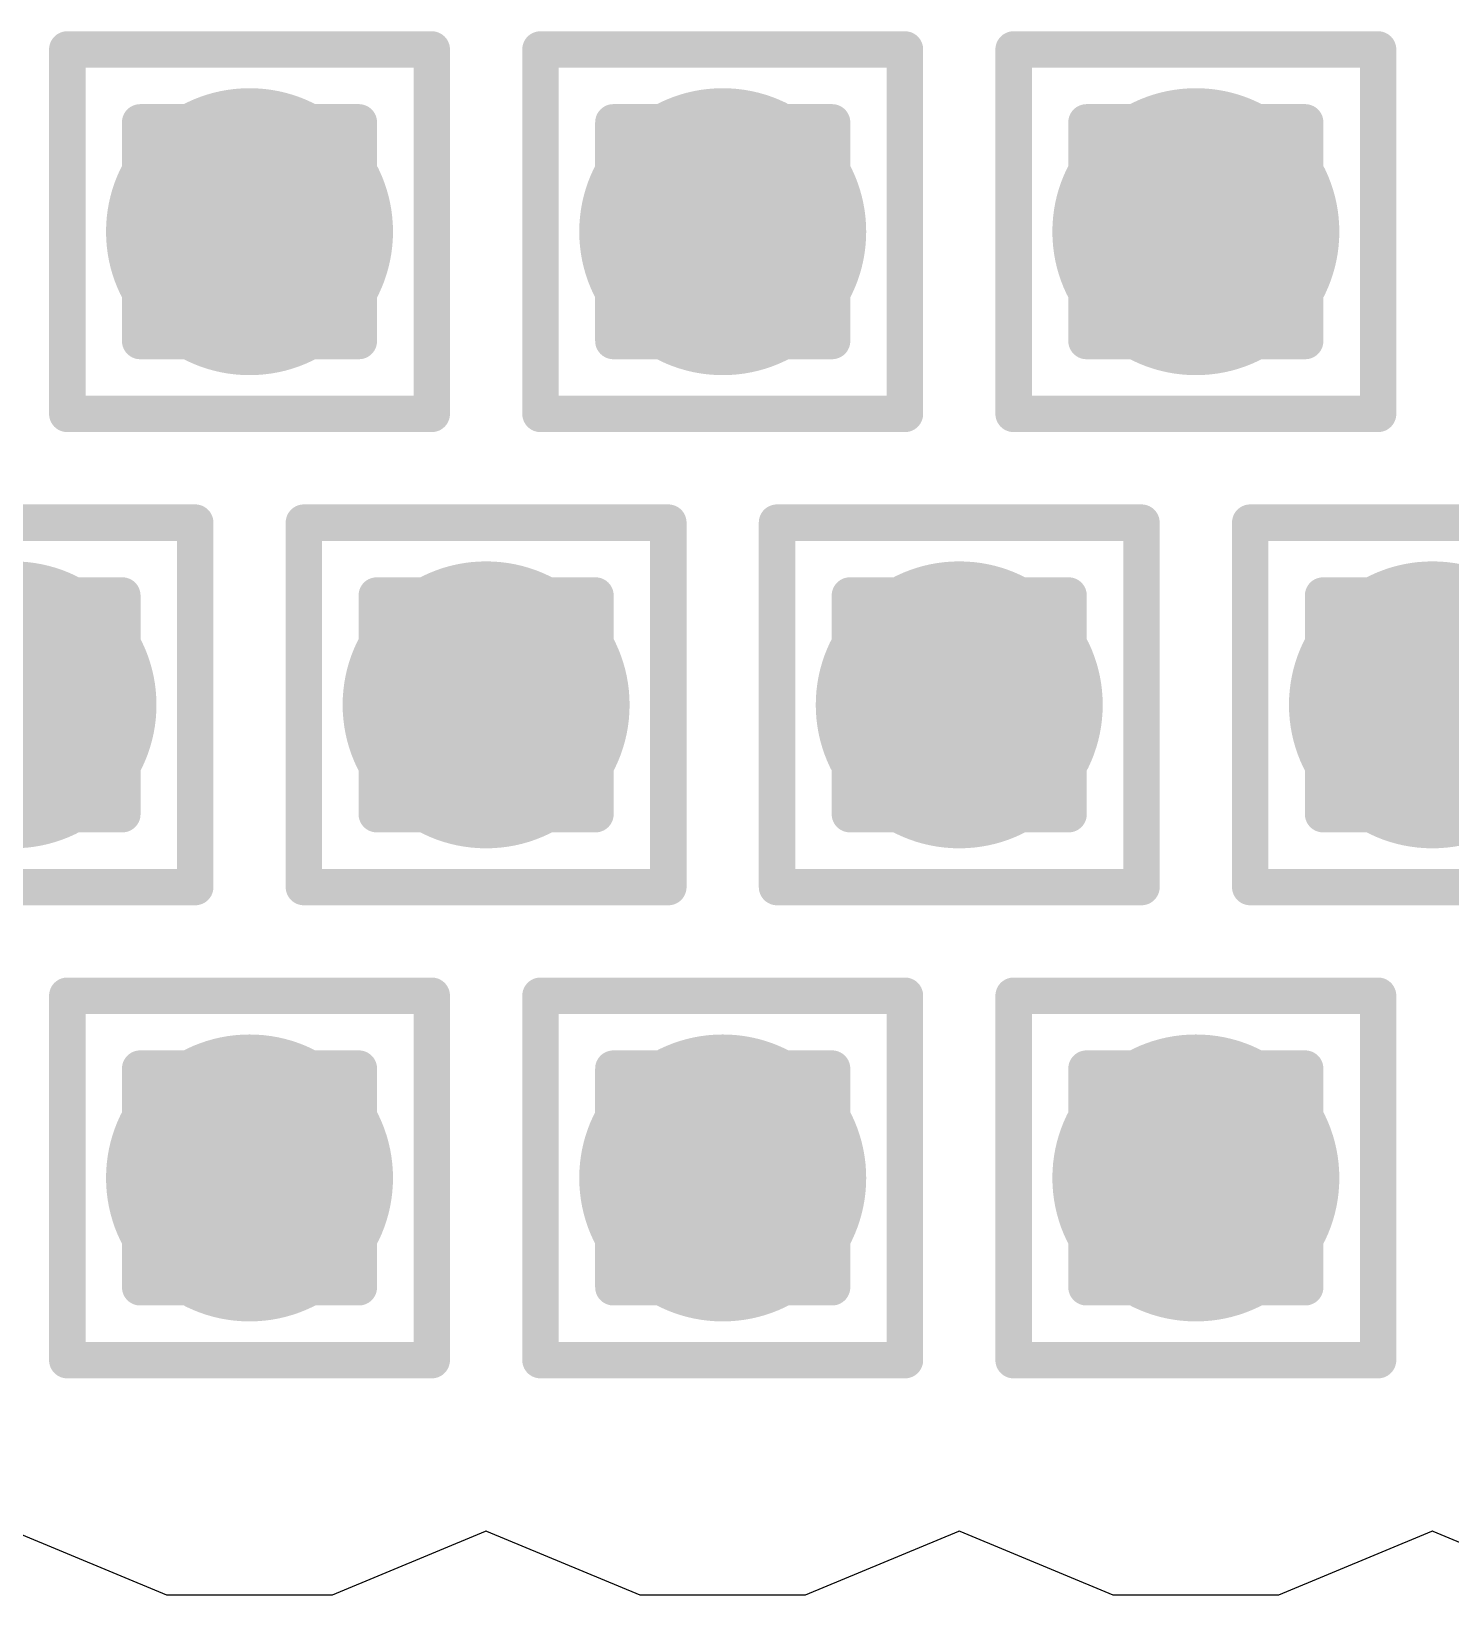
# Model space of a CAD drawing. Header units: inches. Extents: x -12 to 5357, y -8 to 5291.
# Drawn here: x 37.18 to 39.159, y 8.817 to 10.997 of the extents above; entities that cross this region are included whole.
import ezdxf

# ---------------------------------------------------------------- set-up
doc = ezdxf.new("R2010")
doc.units = ezdxf.units.IN
for name, color, linetype in [('Bottom Layer', 5, 'Continuous'), ('Drill Drawing', 1, 'Continuous'), ('Ground', 16, 'Continuous'), ('Power', 76, 'Continuous'), ('Top Layer', 1, 'Continuous'), ('Via Holes', 16, 'Continuous')]:
    doc.layers.add(name, color=color, linetype=linetype)

msp = doc.modelspace()

# ---------------------------------------------------------------- hatches: boundary and pattern name
at = {"layer": 'Bottom Layer'}
h = msp.add_hatch(color=5, dxfattribs=at)
edge = h.paths.add_edge_path()
edge.add_arc((37.4843, 10.7172), 0.2, 0, 360)
h = msp.add_hatch(color=5, dxfattribs=at)
edge = h.paths.add_edge_path()
edge.add_arc((38.1439, 10.7172), 0.2, 0, 360)
h = msp.add_hatch(color=5, dxfattribs=at)
edge = h.paths.add_edge_path()
edge.add_arc((38.8034, 10.7172), 0.2, 0, 360)
h = msp.add_hatch(color=5, dxfattribs=at)
edge = h.paths.add_edge_path()
edge.add_arc((37.1546, 10.0576), 0.2, 0, 360)
h = msp.add_hatch(color=5, dxfattribs=at)
edge = h.paths.add_edge_path()
edge.add_arc((37.8141, 10.0576), 0.2, 0, 360)
h = msp.add_hatch(color=5, dxfattribs=at)
edge = h.paths.add_edge_path()
edge.add_arc((38.4736, 10.0576), 0.2, 0, 360)
h = msp.add_hatch(color=5, dxfattribs=at)
edge = h.paths.add_edge_path()
edge.add_arc((39.1332, 10.0576), 0.2, 0, 360)
h = msp.add_hatch(color=5, dxfattribs=at)
edge = h.paths.add_edge_path()
edge.add_arc((37.4843, 9.3981), 0.2, 0, 360)
h = msp.add_hatch(color=5, dxfattribs=at)
edge = h.paths.add_edge_path()
edge.add_arc((38.1439, 9.3981), 0.2, 0, 360)
h = msp.add_hatch(color=5, dxfattribs=at)
edge = h.paths.add_edge_path()
edge.add_arc((38.8034, 9.3981), 0.2, 0, 360)
at = {"layer": 'Ground'}
h = msp.add_hatch(color=16, dxfattribs=at)
edge = h.paths.add_edge_path()
edge.add_arc((37.4843, 10.7172), 0.2, 0, 360)
h = msp.add_hatch(color=16, dxfattribs=at)
edge = h.paths.add_edge_path()
edge.add_arc((38.1439, 10.7172), 0.2, 0, 360)
h = msp.add_hatch(color=16, dxfattribs=at)
edge = h.paths.add_edge_path()
edge.add_arc((38.8034, 10.7172), 0.2, 0, 360)
h = msp.add_hatch(color=16, dxfattribs=at)
edge = h.paths.add_edge_path()
edge.add_arc((37.1546, 10.0576), 0.2, 0, 360)
h = msp.add_hatch(color=16, dxfattribs=at)
edge = h.paths.add_edge_path()
edge.add_arc((37.8141, 10.0576), 0.2, 0, 360)
h = msp.add_hatch(color=16, dxfattribs=at)
edge = h.paths.add_edge_path()
edge.add_arc((38.4736, 10.0576), 0.2, 0, 360)
h = msp.add_hatch(color=16, dxfattribs=at)
edge = h.paths.add_edge_path()
edge.add_arc((39.1332, 10.0576), 0.2, 0, 360)
h = msp.add_hatch(color=16, dxfattribs=at)
edge = h.paths.add_edge_path()
edge.add_arc((37.4843, 9.3981), 0.2, 0, 360)
h = msp.add_hatch(color=16, dxfattribs=at)
edge = h.paths.add_edge_path()
edge.add_arc((38.1439, 9.3981), 0.2, 0, 360)
h = msp.add_hatch(color=16, dxfattribs=at)
edge = h.paths.add_edge_path()
edge.add_arc((38.8034, 9.3981), 0.2, 0, 360)
at = {"layer": 'Power'}
h = msp.add_hatch(color=76, dxfattribs=at)
edge = h.paths.add_edge_path()
edge.add_arc((37.4843, 10.7172), 0.2, 0, 360)
h = msp.add_hatch(color=76, dxfattribs=at)
edge = h.paths.add_edge_path()
edge.add_arc((38.1439, 10.7172), 0.2, 0, 360)
h = msp.add_hatch(color=76, dxfattribs=at)
edge = h.paths.add_edge_path()
edge.add_arc((38.8034, 10.7172), 0.2, 0, 360)
h = msp.add_hatch(color=76, dxfattribs=at)
edge = h.paths.add_edge_path()
edge.add_arc((37.1546, 10.0576), 0.2, 0, 360)
h = msp.add_hatch(color=76, dxfattribs=at)
edge = h.paths.add_edge_path()
edge.add_arc((37.8141, 10.0576), 0.2, 0, 360)
h = msp.add_hatch(color=76, dxfattribs=at)
edge = h.paths.add_edge_path()
edge.add_arc((38.4736, 10.0576), 0.2, 0, 360)
h = msp.add_hatch(color=76, dxfattribs=at)
edge = h.paths.add_edge_path()
edge.add_arc((39.1332, 10.0576), 0.2, 0, 360)
h = msp.add_hatch(color=76, dxfattribs=at)
edge = h.paths.add_edge_path()
edge.add_arc((37.4843, 9.3981), 0.2, 0, 360)
h = msp.add_hatch(color=76, dxfattribs=at)
edge = h.paths.add_edge_path()
edge.add_arc((38.1439, 9.3981), 0.2, 0, 360)
h = msp.add_hatch(color=76, dxfattribs=at)
edge = h.paths.add_edge_path()
edge.add_arc((38.8034, 9.3981), 0.2, 0, 360)
at = {"layer": 'Top Layer'}
h = msp.add_hatch(color=1, dxfattribs=at)
edge = h.paths.add_edge_path()
edge.add_arc((37.4843, 10.7172), 0.2, 0, 360)
h = msp.add_hatch(color=1, dxfattribs=at)
edge = h.paths.add_edge_path()
edge.add_arc((38.1439, 10.7172), 0.2, 0, 360)
h = msp.add_hatch(color=1, dxfattribs=at)
edge = h.paths.add_edge_path()
edge.add_arc((38.8034, 10.7172), 0.2, 0, 360)
h = msp.add_hatch(color=1, dxfattribs=at)
edge = h.paths.add_edge_path()
edge.add_arc((37.1546, 10.0576), 0.2, 0, 360)
h = msp.add_hatch(color=1, dxfattribs=at)
edge = h.paths.add_edge_path()
edge.add_arc((37.8141, 10.0576), 0.2, 0, 360)
h = msp.add_hatch(color=1, dxfattribs=at)
edge = h.paths.add_edge_path()
edge.add_arc((38.4736, 10.0576), 0.2, 0, 360)
h = msp.add_hatch(color=1, dxfattribs=at)
edge = h.paths.add_edge_path()
edge.add_arc((39.1332, 10.0576), 0.2, 0, 360)
h = msp.add_hatch(color=1, dxfattribs=at)
edge = h.paths.add_edge_path()
edge.add_arc((37.4843, 9.3981), 0.2, 0, 360)
h = msp.add_hatch(color=1, dxfattribs=at)
edge = h.paths.add_edge_path()
edge.add_arc((38.1439, 9.3981), 0.2, 0, 360)
h = msp.add_hatch(color=1, dxfattribs=at)
edge = h.paths.add_edge_path()
edge.add_arc((38.8034, 9.3981), 0.2, 0, 360)
at = {"layer": 'Via Holes'}
h = msp.add_hatch(color=7, dxfattribs=at)
edge = h.paths.add_edge_path()
edge.add_arc((37.4843, 10.7172), 0.1, 0, 360)
h = msp.add_hatch(color=7, dxfattribs=at)
edge = h.paths.add_edge_path()
edge.add_arc((38.1439, 10.7172), 0.1, 0, 360)
h = msp.add_hatch(color=7, dxfattribs=at)
edge = h.paths.add_edge_path()
edge.add_arc((38.8034, 10.7172), 0.1, 0, 360)
h = msp.add_hatch(color=7, dxfattribs=at)
edge = h.paths.add_edge_path()
edge.add_arc((37.1546, 10.0576), 0.1, 0, 360)
h = msp.add_hatch(color=7, dxfattribs=at)
edge = h.paths.add_edge_path()
edge.add_arc((37.8141, 10.0576), 0.1, 0, 360)
h = msp.add_hatch(color=7, dxfattribs=at)
edge = h.paths.add_edge_path()
edge.add_arc((38.4736, 10.0576), 0.1, 0, 360)
h = msp.add_hatch(color=7, dxfattribs=at)
edge = h.paths.add_edge_path()
edge.add_arc((39.1332, 10.0576), 0.1, 0, 360)
h = msp.add_hatch(color=7, dxfattribs=at)
edge = h.paths.add_edge_path()
edge.add_arc((37.4843, 9.3981), 0.1, 0, 360)
h = msp.add_hatch(color=7, dxfattribs=at)
edge = h.paths.add_edge_path()
edge.add_arc((38.1439, 9.3981), 0.1, 0, 360)
h = msp.add_hatch(color=7, dxfattribs=at)
edge = h.paths.add_edge_path()
edge.add_arc((38.8034, 9.3981), 0.1, 0, 360)

# ---------------------------------------------------------------- linework, layer by layer
at = {"layer": 'Drill Drawing'}
for points in [[(37.2303, 10.9712, 0.0508, 0.0508, 0), (37.7383, 10.9712, 0.0508, 0.0508, 0)], [(37.2303, 10.4632, 0.0508, 0.0508, 0), (37.2303, 10.9712, 0.0508, 0.0508, 0)], [(37.7383, 10.4632, 0.0508, 0.0508, 0), (37.7383, 10.9712, 0.0508, 0.0508, 0)], [(37.8899, 10.9712, 0.0508, 0.0508, 0), (38.3979, 10.9712, 0.0508, 0.0508, 0)], [(37.8899, 10.4632, 0.0508, 0.0508, 0), (37.8899, 10.9712, 0.0508, 0.0508, 0)], [(38.3979, 10.4632, 0.0508, 0.0508, 0), (38.3979, 10.9712, 0.0508, 0.0508, 0)], [(38.5494, 10.9712, 0.0508, 0.0508, 0), (39.0574, 10.9712, 0.0508, 0.0508, 0)], [(38.5494, 10.4632, 0.0508, 0.0508, 0), (38.5494, 10.9712, 0.0508, 0.0508, 0)], [(39.0574, 10.4632, 0.0508, 0.0508, 0), (39.0574, 10.9712, 0.0508, 0.0508, 0)], [(37.3319, 10.8696, 0.0508, 0.0508, 0), (37.6367, 10.8696, 0.0508, 0.0508, 0)], [(37.3319, 10.5648, 0.0508, 0.0508, 0), (37.3319, 10.8696, 0.0508, 0.0508, 0)], [(37.6367, 10.5648, 0.0508, 0.0508, 0), (37.6367, 10.8696, 0.0508, 0.0508, 0)], [(37.9915, 10.8696, 0.0508, 0.0508, 0), (38.2963, 10.8696, 0.0508, 0.0508, 0)], [(37.9915, 10.5648, 0.0508, 0.0508, 0), (37.9915, 10.8696, 0.0508, 0.0508, 0)], [(38.2963, 10.5648, 0.0508, 0.0508, 0), (38.2963, 10.8696, 0.0508, 0.0508, 0)], [(38.651, 10.8696, 0.0508, 0.0508, 0), (38.9558, 10.8696, 0.0508, 0.0508, 0)], [(38.651, 10.5648, 0.0508, 0.0508, 0), (38.651, 10.8696, 0.0508, 0.0508, 0)], [(38.9558, 10.5648, 0.0508, 0.0508, 0), (38.9558, 10.8696, 0.0508, 0.0508, 0)], [(37.3319, 10.5648, 0.0508, 0.0508, 0), (37.6367, 10.5648, 0.0508, 0.0508, 0)], [(37.9915, 10.5648, 0.0508, 0.0508, 0), (38.2963, 10.5648, 0.0508, 0.0508, 0)], [(38.651, 10.5648, 0.0508, 0.0508, 0), (38.9558, 10.5648, 0.0508, 0.0508, 0)], [(37.2303, 10.4632, 0.0508, 0.0508, 0), (37.7383, 10.4632, 0.0508, 0.0508, 0)], [(37.8899, 10.4632, 0.0508, 0.0508, 0), (38.3979, 10.4632, 0.0508, 0.0508, 0)], [(38.5494, 10.4632, 0.0508, 0.0508, 0), (39.0574, 10.4632, 0.0508, 0.0508, 0)], [(36.9006, 10.3116, 0.0508, 0.0508, 0), (37.4086, 10.3116, 0.0508, 0.0508, 0)], [(37.4086, 9.8036, 0.0508, 0.0508, 0), (37.4086, 10.3116, 0.0508, 0.0508, 0)], [(37.5601, 10.3116, 0.0508, 0.0508, 0), (38.0681, 10.3116, 0.0508, 0.0508, 0)], [(37.5601, 9.8036, 0.0508, 0.0508, 0), (37.5601, 10.3116, 0.0508, 0.0508, 0)], [(38.0681, 9.8036, 0.0508, 0.0508, 0), (38.0681, 10.3116, 0.0508, 0.0508, 0)], [(38.2196, 10.3116, 0.0508, 0.0508, 0), (38.7276, 10.3116, 0.0508, 0.0508, 0)], [(38.2196, 9.8036, 0.0508, 0.0508, 0), (38.2196, 10.3116, 0.0508, 0.0508, 0)], [(38.7276, 9.8036, 0.0508, 0.0508, 0), (38.7276, 10.3116, 0.0508, 0.0508, 0)], [(38.8792, 10.3116, 0.0508, 0.0508, 0), (39.3872, 10.3116, 0.0508, 0.0508, 0)], [(38.8792, 9.8036, 0.0508, 0.0508, 0), (38.8792, 10.3116, 0.0508, 0.0508, 0)], [(37.0022, 10.21, 0.0508, 0.0508, 0), (37.307, 10.21, 0.0508, 0.0508, 0)], [(37.307, 9.9052, 0.0508, 0.0508, 0), (37.307, 10.21, 0.0508, 0.0508, 0)], [(37.6617, 10.21, 0.0508, 0.0508, 0), (37.9665, 10.21, 0.0508, 0.0508, 0)], [(37.6617, 9.9052, 0.0508, 0.0508, 0), (37.6617, 10.21, 0.0508, 0.0508, 0)], [(37.9665, 9.9052, 0.0508, 0.0508, 0), (37.9665, 10.21, 0.0508, 0.0508, 0)], [(38.3212, 10.21, 0.0508, 0.0508, 0), (38.626, 10.21, 0.0508, 0.0508, 0)], [(38.3212, 9.9052, 0.0508, 0.0508, 0), (38.3212, 10.21, 0.0508, 0.0508, 0)], [(38.626, 9.9052, 0.0508, 0.0508, 0), (38.626, 10.21, 0.0508, 0.0508, 0)], [(38.9808, 10.21, 0.0508, 0.0508, 0), (39.2856, 10.21, 0.0508, 0.0508, 0)], [(38.9808, 9.9052, 0.0508, 0.0508, 0), (38.9808, 10.21, 0.0508, 0.0508, 0)], [(37.0022, 9.9052, 0.0508, 0.0508, 0), (37.307, 9.9052, 0.0508, 0.0508, 0)], [(37.6617, 9.9052, 0.0508, 0.0508, 0), (37.9665, 9.9052, 0.0508, 0.0508, 0)], [(38.3212, 9.9052, 0.0508, 0.0508, 0), (38.626, 9.9052, 0.0508, 0.0508, 0)], [(38.9808, 9.9052, 0.0508, 0.0508, 0), (39.2856, 9.9052, 0.0508, 0.0508, 0)], [(36.9006, 9.8036, 0.0508, 0.0508, 0), (37.4086, 9.8036, 0.0508, 0.0508, 0)], [(37.5601, 9.8036, 0.0508, 0.0508, 0), (38.0681, 9.8036, 0.0508, 0.0508, 0)], [(38.2196, 9.8036, 0.0508, 0.0508, 0), (38.7276, 9.8036, 0.0508, 0.0508, 0)], [(38.8792, 9.8036, 0.0508, 0.0508, 0), (39.3872, 9.8036, 0.0508, 0.0508, 0)], [(37.2303, 9.6521, 0.0508, 0.0508, 0), (37.7383, 9.6521, 0.0508, 0.0508, 0)], [(37.2303, 9.1441, 0.0508, 0.0508, 0), (37.2303, 9.6521, 0.0508, 0.0508, 0)], [(37.7383, 9.1441, 0.0508, 0.0508, 0), (37.7383, 9.6521, 0.0508, 0.0508, 0)], [(37.8899, 9.6521, 0.0508, 0.0508, 0), (38.3979, 9.6521, 0.0508, 0.0508, 0)], [(37.8899, 9.1441, 0.0508, 0.0508, 0), (37.8899, 9.6521, 0.0508, 0.0508, 0)], [(38.3979, 9.1441, 0.0508, 0.0508, 0), (38.3979, 9.6521, 0.0508, 0.0508, 0)], [(38.5494, 9.6521, 0.0508, 0.0508, 0), (39.0574, 9.6521, 0.0508, 0.0508, 0)], [(38.5494, 9.1441, 0.0508, 0.0508, 0), (38.5494, 9.6521, 0.0508, 0.0508, 0)], [(39.0574, 9.1441, 0.0508, 0.0508, 0), (39.0574, 9.6521, 0.0508, 0.0508, 0)], [(37.3319, 9.5505, 0.0508, 0.0508, 0), (37.6367, 9.5505, 0.0508, 0.0508, 0)], [(37.3319, 9.2457, 0.0508, 0.0508, 0), (37.3319, 9.5505, 0.0508, 0.0508, 0)], [(37.6367, 9.2457, 0.0508, 0.0508, 0), (37.6367, 9.5505, 0.0508, 0.0508, 0)], [(37.9915, 9.5505, 0.0508, 0.0508, 0), (38.2963, 9.5505, 0.0508, 0.0508, 0)], [(37.9915, 9.2457, 0.0508, 0.0508, 0), (37.9915, 9.5505, 0.0508, 0.0508, 0)], [(38.2963, 9.2457, 0.0508, 0.0508, 0), (38.2963, 9.5505, 0.0508, 0.0508, 0)], [(38.651, 9.5505, 0.0508, 0.0508, 0), (38.9558, 9.5505, 0.0508, 0.0508, 0)], [(38.651, 9.2457, 0.0508, 0.0508, 0), (38.651, 9.5505, 0.0508, 0.0508, 0)], [(38.9558, 9.2457, 0.0508, 0.0508, 0), (38.9558, 9.5505, 0.0508, 0.0508, 0)], [(37.3319, 9.2457, 0.0508, 0.0508, 0), (37.6367, 9.2457, 0.0508, 0.0508, 0)], [(37.9915, 9.2457, 0.0508, 0.0508, 0), (38.2963, 9.2457, 0.0508, 0.0508, 0)], [(38.651, 9.2457, 0.0508, 0.0508, 0), (38.9558, 9.2457, 0.0508, 0.0508, 0)], [(37.2303, 9.1441, 0.0508, 0.0508, 0), (37.7383, 9.1441, 0.0508, 0.0508, 0)], [(37.8899, 9.1441, 0.0508, 0.0508, 0), (38.3979, 9.1441, 0.0508, 0.0508, 0)], [(38.5494, 9.1441, 0.0508, 0.0508, 0), (39.0574, 9.1441, 0.0508, 0.0508, 0)]]:
    msp.add_lwpolyline(points, format="xyseb", dxfattribs=at)
for points in [[(37.2176, 10.9712, 0.0254, 0.0254, 1), (37.243, 10.9712, 0.0254, 0.0254, 1)], [(37.2176, 10.9712, 0.0254, 0.0254, 1), (37.243, 10.9712, 0.0254, 0.0254, 1)], [(37.7256, 10.9712, 0.0254, 0.0254, 1), (37.751, 10.9712, 0.0254, 0.0254, 1)], [(37.7256, 10.9712, 0.0254, 0.0254, 1), (37.751, 10.9712, 0.0254, 0.0254, 1)], [(37.8772, 10.9712, 0.0254, 0.0254, 1), (37.9026, 10.9712, 0.0254, 0.0254, 1)], [(37.8772, 10.9712, 0.0254, 0.0254, 1), (37.9026, 10.9712, 0.0254, 0.0254, 1)], [(38.3852, 10.9712, 0.0254, 0.0254, 1), (38.4106, 10.9712, 0.0254, 0.0254, 1)], [(38.3852, 10.9712, 0.0254, 0.0254, 1), (38.4106, 10.9712, 0.0254, 0.0254, 1)], [(38.5367, 10.9712, 0.0254, 0.0254, 1), (38.5621, 10.9712, 0.0254, 0.0254, 1)], [(38.5367, 10.9712, 0.0254, 0.0254, 1), (38.5621, 10.9712, 0.0254, 0.0254, 1)], [(39.0447, 10.9712, 0.0254, 0.0254, 1), (39.0701, 10.9712, 0.0254, 0.0254, 1)], [(39.0447, 10.9712, 0.0254, 0.0254, 1), (39.0701, 10.9712, 0.0254, 0.0254, 1)], [(37.3192, 10.8696, 0.0254, 0.0254, 1), (37.3446, 10.8696, 0.0254, 0.0254, 1)], [(37.3192, 10.8696, 0.0254, 0.0254, 1), (37.3446, 10.8696, 0.0254, 0.0254, 1)], [(37.624, 10.8696, 0.0254, 0.0254, 1), (37.6494, 10.8696, 0.0254, 0.0254, 1)], [(37.624, 10.8696, 0.0254, 0.0254, 1), (37.6494, 10.8696, 0.0254, 0.0254, 1)], [(37.9788, 10.8696, 0.0254, 0.0254, 1), (38.0042, 10.8696, 0.0254, 0.0254, 1)], [(37.9788, 10.8696, 0.0254, 0.0254, 1), (38.0042, 10.8696, 0.0254, 0.0254, 1)], [(38.2836, 10.8696, 0.0254, 0.0254, 1), (38.309, 10.8696, 0.0254, 0.0254, 1)], [(38.2836, 10.8696, 0.0254, 0.0254, 1), (38.309, 10.8696, 0.0254, 0.0254, 1)], [(38.6383, 10.8696, 0.0254, 0.0254, 1), (38.6637, 10.8696, 0.0254, 0.0254, 1)], [(38.6383, 10.8696, 0.0254, 0.0254, 1), (38.6637, 10.8696, 0.0254, 0.0254, 1)], [(38.9431, 10.8696, 0.0254, 0.0254, 1), (38.9685, 10.8696, 0.0254, 0.0254, 1)], [(38.9431, 10.8696, 0.0254, 0.0254, 1), (38.9685, 10.8696, 0.0254, 0.0254, 1)], [(37.3192, 10.5648, 0.0254, 0.0254, 1), (37.3446, 10.5648, 0.0254, 0.0254, 1)], [(37.3192, 10.5648, 0.0254, 0.0254, 1), (37.3446, 10.5648, 0.0254, 0.0254, 1)], [(37.624, 10.5648, 0.0254, 0.0254, 1), (37.6494, 10.5648, 0.0254, 0.0254, 1)], [(37.624, 10.5648, 0.0254, 0.0254, 1), (37.6494, 10.5648, 0.0254, 0.0254, 1)], [(37.9788, 10.5648, 0.0254, 0.0254, 1), (38.0042, 10.5648, 0.0254, 0.0254, 1)], [(37.9788, 10.5648, 0.0254, 0.0254, 1), (38.0042, 10.5648, 0.0254, 0.0254, 1)], [(38.2836, 10.5648, 0.0254, 0.0254, 1), (38.309, 10.5648, 0.0254, 0.0254, 1)], [(38.2836, 10.5648, 0.0254, 0.0254, 1), (38.309, 10.5648, 0.0254, 0.0254, 1)], [(38.6383, 10.5648, 0.0254, 0.0254, 1), (38.6637, 10.5648, 0.0254, 0.0254, 1)], [(38.6383, 10.5648, 0.0254, 0.0254, 1), (38.6637, 10.5648, 0.0254, 0.0254, 1)], [(38.9431, 10.5648, 0.0254, 0.0254, 1), (38.9685, 10.5648, 0.0254, 0.0254, 1)], [(38.9431, 10.5648, 0.0254, 0.0254, 1), (38.9685, 10.5648, 0.0254, 0.0254, 1)], [(37.2176, 10.4632, 0.0254, 0.0254, 1), (37.243, 10.4632, 0.0254, 0.0254, 1)], [(37.2176, 10.4632, 0.0254, 0.0254, 1), (37.243, 10.4632, 0.0254, 0.0254, 1)], [(37.7256, 10.4632, 0.0254, 0.0254, 1), (37.751, 10.4632, 0.0254, 0.0254, 1)], [(37.7256, 10.4632, 0.0254, 0.0254, 1), (37.751, 10.4632, 0.0254, 0.0254, 1)], [(37.8772, 10.4632, 0.0254, 0.0254, 1), (37.9026, 10.4632, 0.0254, 0.0254, 1)], [(37.8772, 10.4632, 0.0254, 0.0254, 1), (37.9026, 10.4632, 0.0254, 0.0254, 1)], [(38.3852, 10.4632, 0.0254, 0.0254, 1), (38.4106, 10.4632, 0.0254, 0.0254, 1)], [(38.3852, 10.4632, 0.0254, 0.0254, 1), (38.4106, 10.4632, 0.0254, 0.0254, 1)], [(38.5367, 10.4632, 0.0254, 0.0254, 1), (38.5621, 10.4632, 0.0254, 0.0254, 1)], [(38.5367, 10.4632, 0.0254, 0.0254, 1), (38.5621, 10.4632, 0.0254, 0.0254, 1)], [(39.0447, 10.4632, 0.0254, 0.0254, 1), (39.0701, 10.4632, 0.0254, 0.0254, 1)], [(39.0447, 10.4632, 0.0254, 0.0254, 1), (39.0701, 10.4632, 0.0254, 0.0254, 1)], [(37.3959, 10.3116, 0.0254, 0.0254, 1), (37.4213, 10.3116, 0.0254, 0.0254, 1)], [(37.3959, 10.3116, 0.0254, 0.0254, 1), (37.4213, 10.3116, 0.0254, 0.0254, 1)], [(37.5474, 10.3116, 0.0254, 0.0254, 1), (37.5728, 10.3116, 0.0254, 0.0254, 1)], [(37.5474, 10.3116, 0.0254, 0.0254, 1), (37.5728, 10.3116, 0.0254, 0.0254, 1)], [(38.0554, 10.3116, 0.0254, 0.0254, 1), (38.0808, 10.3116, 0.0254, 0.0254, 1)], [(38.0554, 10.3116, 0.0254, 0.0254, 1), (38.0808, 10.3116, 0.0254, 0.0254, 1)], [(38.2069, 10.3116, 0.0254, 0.0254, 1), (38.2323, 10.3116, 0.0254, 0.0254, 1)], [(38.2069, 10.3116, 0.0254, 0.0254, 1), (38.2323, 10.3116, 0.0254, 0.0254, 1)], [(38.7149, 10.3116, 0.0254, 0.0254, 1), (38.7403, 10.3116, 0.0254, 0.0254, 1)], [(38.7149, 10.3116, 0.0254, 0.0254, 1), (38.7403, 10.3116, 0.0254, 0.0254, 1)], [(38.8665, 10.3116, 0.0254, 0.0254, 1), (38.8919, 10.3116, 0.0254, 0.0254, 1)], [(38.8665, 10.3116, 0.0254, 0.0254, 1), (38.8919, 10.3116, 0.0254, 0.0254, 1)], [(37.2943, 10.21, 0.0254, 0.0254, 1), (37.3197, 10.21, 0.0254, 0.0254, 1)], [(37.2943, 10.21, 0.0254, 0.0254, 1), (37.3197, 10.21, 0.0254, 0.0254, 1)], [(37.649, 10.21, 0.0254, 0.0254, 1), (37.6744, 10.21, 0.0254, 0.0254, 1)], [(37.649, 10.21, 0.0254, 0.0254, 1), (37.6744, 10.21, 0.0254, 0.0254, 1)], [(37.9538, 10.21, 0.0254, 0.0254, 1), (37.9792, 10.21, 0.0254, 0.0254, 1)], [(37.9538, 10.21, 0.0254, 0.0254, 1), (37.9792, 10.21, 0.0254, 0.0254, 1)], [(38.3085, 10.21, 0.0254, 0.0254, 1), (38.3339, 10.21, 0.0254, 0.0254, 1)], [(38.3085, 10.21, 0.0254, 0.0254, 1), (38.3339, 10.21, 0.0254, 0.0254, 1)], [(38.6133, 10.21, 0.0254, 0.0254, 1), (38.6387, 10.21, 0.0254, 0.0254, 1)], [(38.6133, 10.21, 0.0254, 0.0254, 1), (38.6387, 10.21, 0.0254, 0.0254, 1)], [(38.9681, 10.21, 0.0254, 0.0254, 1), (38.9935, 10.21, 0.0254, 0.0254, 1)], [(38.9681, 10.21, 0.0254, 0.0254, 1), (38.9935, 10.21, 0.0254, 0.0254, 1)], [(37.2943, 9.9052, 0.0254, 0.0254, 1), (37.3197, 9.9052, 0.0254, 0.0254, 1)], [(37.2943, 9.9052, 0.0254, 0.0254, 1), (37.3197, 9.9052, 0.0254, 0.0254, 1)], [(37.649, 9.9052, 0.0254, 0.0254, 1), (37.6744, 9.9052, 0.0254, 0.0254, 1)], [(37.649, 9.9052, 0.0254, 0.0254, 1), (37.6744, 9.9052, 0.0254, 0.0254, 1)], [(37.9538, 9.9052, 0.0254, 0.0254, 1), (37.9792, 9.9052, 0.0254, 0.0254, 1)], [(37.9538, 9.9052, 0.0254, 0.0254, 1), (37.9792, 9.9052, 0.0254, 0.0254, 1)], [(38.3085, 9.9052, 0.0254, 0.0254, 1), (38.3339, 9.9052, 0.0254, 0.0254, 1)], [(38.3085, 9.9052, 0.0254, 0.0254, 1), (38.3339, 9.9052, 0.0254, 0.0254, 1)], [(38.6133, 9.9052, 0.0254, 0.0254, 1), (38.6387, 9.9052, 0.0254, 0.0254, 1)], [(38.6133, 9.9052, 0.0254, 0.0254, 1), (38.6387, 9.9052, 0.0254, 0.0254, 1)], [(38.9681, 9.9052, 0.0254, 0.0254, 1), (38.9935, 9.9052, 0.0254, 0.0254, 1)], [(38.9681, 9.9052, 0.0254, 0.0254, 1), (38.9935, 9.9052, 0.0254, 0.0254, 1)], [(37.3959, 9.8036, 0.0254, 0.0254, 1), (37.4213, 9.8036, 0.0254, 0.0254, 1)], [(37.3959, 9.8036, 0.0254, 0.0254, 1), (37.4213, 9.8036, 0.0254, 0.0254, 1)], [(37.5474, 9.8036, 0.0254, 0.0254, 1), (37.5728, 9.8036, 0.0254, 0.0254, 1)], [(37.5474, 9.8036, 0.0254, 0.0254, 1), (37.5728, 9.8036, 0.0254, 0.0254, 1)], [(38.0554, 9.8036, 0.0254, 0.0254, 1), (38.0808, 9.8036, 0.0254, 0.0254, 1)], [(38.0554, 9.8036, 0.0254, 0.0254, 1), (38.0808, 9.8036, 0.0254, 0.0254, 1)], [(38.2069, 9.8036, 0.0254, 0.0254, 1), (38.2323, 9.8036, 0.0254, 0.0254, 1)], [(38.2069, 9.8036, 0.0254, 0.0254, 1), (38.2323, 9.8036, 0.0254, 0.0254, 1)], [(38.7149, 9.8036, 0.0254, 0.0254, 1), (38.7403, 9.8036, 0.0254, 0.0254, 1)], [(38.7149, 9.8036, 0.0254, 0.0254, 1), (38.7403, 9.8036, 0.0254, 0.0254, 1)], [(38.8665, 9.8036, 0.0254, 0.0254, 1), (38.8919, 9.8036, 0.0254, 0.0254, 1)], [(38.8665, 9.8036, 0.0254, 0.0254, 1), (38.8919, 9.8036, 0.0254, 0.0254, 1)], [(37.2176, 9.6521, 0.0254, 0.0254, 1), (37.243, 9.6521, 0.0254, 0.0254, 1)], [(37.2176, 9.6521, 0.0254, 0.0254, 1), (37.243, 9.6521, 0.0254, 0.0254, 1)], [(37.7256, 9.6521, 0.0254, 0.0254, 1), (37.751, 9.6521, 0.0254, 0.0254, 1)], [(37.7256, 9.6521, 0.0254, 0.0254, 1), (37.751, 9.6521, 0.0254, 0.0254, 1)], [(37.8772, 9.6521, 0.0254, 0.0254, 1), (37.9026, 9.6521, 0.0254, 0.0254, 1)], [(37.8772, 9.6521, 0.0254, 0.0254, 1), (37.9026, 9.6521, 0.0254, 0.0254, 1)], [(38.3852, 9.6521, 0.0254, 0.0254, 1), (38.4106, 9.6521, 0.0254, 0.0254, 1)], [(38.3852, 9.6521, 0.0254, 0.0254, 1), (38.4106, 9.6521, 0.0254, 0.0254, 1)], [(38.5367, 9.6521, 0.0254, 0.0254, 1), (38.5621, 9.6521, 0.0254, 0.0254, 1)], [(38.5367, 9.6521, 0.0254, 0.0254, 1), (38.5621, 9.6521, 0.0254, 0.0254, 1)], [(39.0447, 9.6521, 0.0254, 0.0254, 1), (39.0701, 9.6521, 0.0254, 0.0254, 1)], [(39.0447, 9.6521, 0.0254, 0.0254, 1), (39.0701, 9.6521, 0.0254, 0.0254, 1)], [(37.3192, 9.5505, 0.0254, 0.0254, 1), (37.3446, 9.5505, 0.0254, 0.0254, 1)], [(37.3192, 9.5505, 0.0254, 0.0254, 1), (37.3446, 9.5505, 0.0254, 0.0254, 1)], [(37.624, 9.5505, 0.0254, 0.0254, 1), (37.6494, 9.5505, 0.0254, 0.0254, 1)], [(37.624, 9.5505, 0.0254, 0.0254, 1), (37.6494, 9.5505, 0.0254, 0.0254, 1)], [(37.9788, 9.5505, 0.0254, 0.0254, 1), (38.0042, 9.5505, 0.0254, 0.0254, 1)], [(37.9788, 9.5505, 0.0254, 0.0254, 1), (38.0042, 9.5505, 0.0254, 0.0254, 1)], [(38.2836, 9.5505, 0.0254, 0.0254, 1), (38.309, 9.5505, 0.0254, 0.0254, 1)], [(38.2836, 9.5505, 0.0254, 0.0254, 1), (38.309, 9.5505, 0.0254, 0.0254, 1)], [(38.6383, 9.5505, 0.0254, 0.0254, 1), (38.6637, 9.5505, 0.0254, 0.0254, 1)], [(38.6383, 9.5505, 0.0254, 0.0254, 1), (38.6637, 9.5505, 0.0254, 0.0254, 1)], [(38.9431, 9.5505, 0.0254, 0.0254, 1), (38.9685, 9.5505, 0.0254, 0.0254, 1)], [(38.9431, 9.5505, 0.0254, 0.0254, 1), (38.9685, 9.5505, 0.0254, 0.0254, 1)], [(37.3192, 9.2457, 0.0254, 0.0254, 1), (37.3446, 9.2457, 0.0254, 0.0254, 1)], [(37.3192, 9.2457, 0.0254, 0.0254, 1), (37.3446, 9.2457, 0.0254, 0.0254, 1)], [(37.624, 9.2457, 0.0254, 0.0254, 1), (37.6494, 9.2457, 0.0254, 0.0254, 1)], [(37.624, 9.2457, 0.0254, 0.0254, 1), (37.6494, 9.2457, 0.0254, 0.0254, 1)], [(37.9788, 9.2457, 0.0254, 0.0254, 1), (38.0042, 9.2457, 0.0254, 0.0254, 1)], [(37.9788, 9.2457, 0.0254, 0.0254, 1), (38.0042, 9.2457, 0.0254, 0.0254, 1)], [(38.2836, 9.2457, 0.0254, 0.0254, 1), (38.309, 9.2457, 0.0254, 0.0254, 1)], [(38.2836, 9.2457, 0.0254, 0.0254, 1), (38.309, 9.2457, 0.0254, 0.0254, 1)], [(38.6383, 9.2457, 0.0254, 0.0254, 1), (38.6637, 9.2457, 0.0254, 0.0254, 1)], [(38.6383, 9.2457, 0.0254, 0.0254, 1), (38.6637, 9.2457, 0.0254, 0.0254, 1)], [(38.9431, 9.2457, 0.0254, 0.0254, 1), (38.9685, 9.2457, 0.0254, 0.0254, 1)], [(38.9431, 9.2457, 0.0254, 0.0254, 1), (38.9685, 9.2457, 0.0254, 0.0254, 1)], [(37.2176, 9.1441, 0.0254, 0.0254, 1), (37.243, 9.1441, 0.0254, 0.0254, 1)], [(37.2176, 9.1441, 0.0254, 0.0254, 1), (37.243, 9.1441, 0.0254, 0.0254, 1)], [(37.7256, 9.1441, 0.0254, 0.0254, 1), (37.751, 9.1441, 0.0254, 0.0254, 1)], [(37.7256, 9.1441, 0.0254, 0.0254, 1), (37.751, 9.1441, 0.0254, 0.0254, 1)], [(37.8772, 9.1441, 0.0254, 0.0254, 1), (37.9026, 9.1441, 0.0254, 0.0254, 1)], [(37.8772, 9.1441, 0.0254, 0.0254, 1), (37.9026, 9.1441, 0.0254, 0.0254, 1)], [(38.3852, 9.1441, 0.0254, 0.0254, 1), (38.4106, 9.1441, 0.0254, 0.0254, 1)], [(38.3852, 9.1441, 0.0254, 0.0254, 1), (38.4106, 9.1441, 0.0254, 0.0254, 1)], [(38.5367, 9.1441, 0.0254, 0.0254, 1), (38.5621, 9.1441, 0.0254, 0.0254, 1)], [(38.5367, 9.1441, 0.0254, 0.0254, 1), (38.5621, 9.1441, 0.0254, 0.0254, 1)], [(39.0447, 9.1441, 0.0254, 0.0254, 1), (39.0701, 9.1441, 0.0254, 0.0254, 1)], [(39.0447, 9.1441, 0.0254, 0.0254, 1), (39.0701, 9.1441, 0.0254, 0.0254, 1)]]:
    msp.add_lwpolyline(points, format="xyseb", close=True, dxfattribs=at)
at = {"layer": 'Power'}
for p, q in [((37.1552, 8.9056), (37.3688, 8.8171)), ((37.5999, 8.8171), (37.8134, 8.9056)), ((37.8134, 8.9056), (37.8141, 8.9062)), ((37.8141, 8.9062), (37.8148, 8.9056)), ((37.8148, 8.9056), (38.0283, 8.8171)), ((38.2594, 8.8171), (38.473, 8.9056)), ((38.473, 8.9056), (38.4736, 8.9062)), ((38.4736, 8.9062), (38.4743, 8.9056)), ((38.4743, 8.9056), (38.6878, 8.8171)), ((38.919, 8.8171), (39.1325, 8.9056)), ((39.1325, 8.9056), (39.1332, 8.9062)), ((39.1332, 8.9062), (39.1338, 8.9056)), ((39.1338, 8.9056), (39.3474, 8.8171)), ((37.3688, 8.8171), (37.5999, 8.8171)), ((38.0283, 8.8171), (38.2594, 8.8171)), ((38.6878, 8.8171), (38.919, 8.8171))]:
    msp.add_line(p, q, dxfattribs=at)

doc.saveas('drawing.dxf')
